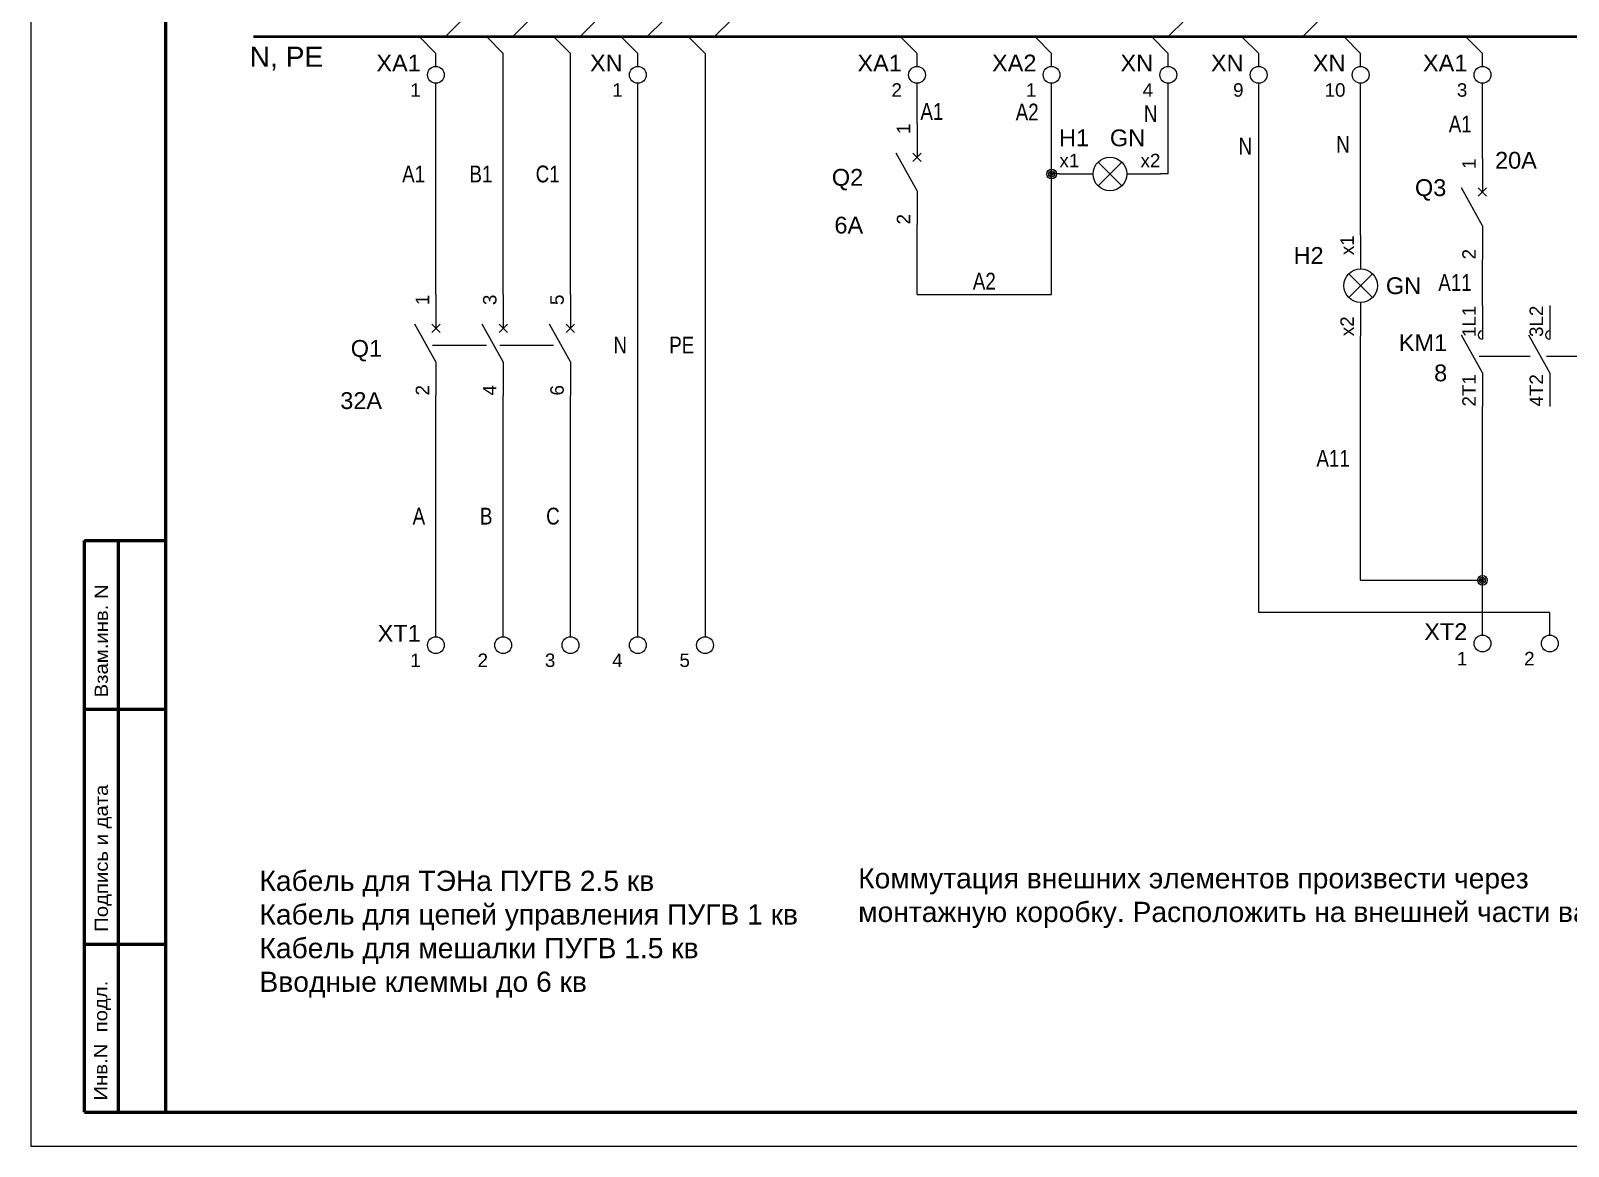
# Model space of a CAD drawing. Header units: inches. Extents: x 1904 to 4208, y 439 to 1413.
# Drawn here: x 1996.9 to 2225.4, y 696.7 to 862.5 of the extents above; entities that cross this region are included whole.
import ezdxf
from ezdxf.enums import TextEntityAlignment as Align

# ---------------------------------------------------------------- set-up
doc = ezdxf.new("R2010")
doc.units = ezdxf.units.IN
doc.header["$MEASUREMENT"] = 0
doc.linetypes.add('Caddy_Solid', pattern=[0])
doc.layers.get('0').update_dxf_attribs({"lineweight": 15})
for name, color, linetype in [('DESC', 255, 'Continuous'), ('TERMS', 7, 'Continuous'), ('WIRECOPY', 7, 'Continuous'), ('WIRES', 7, 'Continuous'), ('XREFCHILD', 7, 'Continuous')]:
    doc.layers.add(name, color=color, linetype=linetype)
for name, color, linetype, lineweight in [('MISC', 7, 'Continuous', 15), ('TAGS', 250, 'Continuous', 15), ('WIREFIXED', 7, 'Continuous', 15)]:
    doc.layers.add(name, color=color, linetype=linetype, lineweight=lineweight)
doc.styles.get("Standard").update_dxf_attribs({"font": 'arial.ttf'})

# ---------------------------------------------------------------- blocks, each defined once
blk = doc.blocks.new('VT0_418')
for p, q in [((-2.5, 0), (2.5, 0)), ((0, -2.5), (-2.5, 0))]:
    blk.add_line(p, q)
at = {"flags": 1}
for tag, p in [('X4TERM01', (-2.5, 0)), ('X1TERM01', (2.5, 0)), ('WDWSEQ', (-2.63, -0.91)), ('X8TERM01', (0, -2.5))]:
    blk.add_attdef(tag, p, '', height=0.4, dxfattribs=at)
blk = doc.blocks.new('VT0002')
blk.add_circle((0, 0), 1.25)
at = {"flags": 1}
for tag, p, height in [('ASSYCODE', (2.75, 10.75), 1), ('CATDESC', (2.75, 9.25), 1), ('MFG', (2.75, 7.25), 1.5), ('CAT', (2.75, 4.75), 1.5), ('X2PIN01', (0, 2.25), 0.25), ('X4PIN01', (-1.25, 1), 0.25), ('X4TERMDESC01', (-1.25, 0.5), 0.4), ('X4TERM01', (-1.25, 0), 0.25), ('STRIPSEQ', (0, 0), 0.025), ('X2TERMDESC01', (0, 1.75), 0.4), ('X2TERM01', (0, 1.25), 0.25), ('X8PIN01', (0, -0.25), 0.25), ('X1PIN01', (1.25, 1), 0.25), ('X1TERMDESC01', (1.25, 0.5), 0.4), ('X1TERM01', (1.25, 0), 0.25), ('LINKTERM', (0, -0.04), 0.025), ('X8TERMDESC01', (0, -0.75), 0.4), ('X8TERM01', (0, -1.25), 0.25)]:
    blk.add_attdef(tag, p, '', height=height, dxfattribs=at)
for tag, p in [('INST', (-2.25, 6.5)), ('LOC', (-2.25, 3.5)), ('DESC1', (-2.25, -6.25)), ('DESC2', (-2.25, -9.25)), ('DESC3', (-2.25, -12.25))]:
    blk.add_attdef(tag, text='', height=2.5).set_placement(p, align=Align.RIGHT)
at = {"flags": 8}
for tag, height, p in [('TAGSTRIP', 2.5, (-2.25, 0.5)), ('TERM01', 2, (-2.25, -3.25))]:
    blk.add_attdef(tag, text='', height=height, dxfattribs=at).set_placement(p, align=Align.RIGHT)
blk = doc.blocks.new('VCB1')
for p, q in [((0, 7.5), (0, 2.5)), ((0, -2.5), (-3.12, 3.12)), ((0.62, 1.88), (-0.62, 3.12)), ((-0.62, 1.88), (0.62, 3.12)), ((0, -2.5), (0, -7.5))]:
    blk.add_line(p, q)
for tag, p in [('INST', (-8, 5.25)), ('LOC', (-8, 1.75)), ('TAG1', (-8, -1.75)), ('RATING1', (-8, -6.35)), ('DESC1', (-8, -14.35)), ('DESC2', (-8, -17.85)), ('DESC3', (-8, -21.35))]:
    blk.add_attdef(tag, text='', height=2.5).set_placement(p, align=Align.RIGHT)
blk.add_attdef('TERM01', text='', height=2, rotation=90).set_placement((-1, 7.5), align=Align.RIGHT)
at = {"flags": 1}
for tag, p, height in [('X2TERM01', (0, 7.5), 0.32), ('MFG', (2.75, 6.5), 1.5), ('CAT', (2.75, 4), 1.5), ('X4LINK', (-2, 0), 0.32), ('X1LINK', (-0.5, 0), 0.32), ('X8TERM02', (0, -7.5), 0.32), ('ASSYCODE', (1, -9), 1), ('CATDESC', (1, -12), 1), ('FAMILY', (1, -10.5), 1), ('CONTACT', (1, -13.5), 1), ('COMMON', (2.25, -14.75), 1)]:
    blk.add_attdef(tag, p, '', height=height, dxfattribs=at)
blk.add_attdef('TERM02', (-1, -7.5), '', height=2, rotation=90)
at = {"lineweight": 15}
blk.add_attdef('XREF', text='', height=2.5, dxfattribs=at).set_placement((-8, -10.35), align=Align.RIGHT)
blk = doc.blocks.new('VCB2')
for p, q in [((0, 7.5), (0, 2.5)), ((0, -2.5), (-3.12, 3.12)), ((0.62, 1.88), (-0.62, 3.12)), ((-0.62, 1.88), (0.62, 3.12)), ((0, -2.5), (0, -7.5))]:
    blk.add_line(p, q)
blk.add_attdef('TERM01', text='', height=2, rotation=90).set_placement((-1, 7.5), align=Align.RIGHT)
at = {"flags": 1}
for tag, p, height in [('X2TERM01', (0, 7.5), 0.32), ('X4LINK', (-2.5, 0), 0.32), ('X1LINK', (-0.5, 0), 0.32), ('X8TERM02', (0, -7.5), 0.32), ('FAMILY', (1, -10.5), 1), ('CONTACT', (1, -13.5), 1)]:
    blk.add_attdef(tag, p, '', height=height, dxfattribs=at)
for tag, p in [('INST', (-8, 2.65)), ('LOC', (-8, -0.35)), ('TAG2', (-8, -3.35)), ('DESC1', (-8, -13.35)), ('DESC2', (-8, -16.35)), ('DESC3', (-8, -19.35))]:
    blk.add_attdef(tag, text='', height=2.5).set_placement(p, align=Align.RIGHT)
blk.add_attdef('TERM02', (-1, -7.5), '', height=2, rotation=90)
blk.add_attdef('RATING1', text='', height=2.5, dxfattribs=at).set_placement((-8, -6.35), align=Align.RIGHT)
at = {"lineweight": 15}
blk.add_attdef('XREF', text='', height=2.5, dxfattribs=at).set_placement((-8, -10.35), align=Align.RIGHT)
blk = doc.blocks.new('WDDOT')
for radius in [0.72, 0.449, 0.223]:
    blk.add_circle((0, 0), radius)
blk = doc.blocks.new('HLT1G')
for p, q in [((-7.5, 0), (-2.5, 0)), ((1.77, -1.77), (-1.77, 1.77)), ((1.77, 1.77), (-1.77, -1.77)), ((2.5, 0), (7.5, 0))]:
    blk.add_line(p, q)
blk.add_circle((0, 0), 2.5)
for tag, p in [('INST', (-5, 11.12)), ('LOC', (-5, 7.62)), ('TAG1', (-5, 4.12)), ('DESC1', (-5, -10)), ('DESC2', (-5, -13.5)), ('DESC3', (-5, -17))]:
    blk.add_attdef(tag, text='', height=2.5).set_placement(p, align=Align.RIGHT)
for tag, p, height, flags in [('MFG', (4.92, 12.12), 1.5, 9), ('CAT', (4.92, 9.62), 1.5, 9), ('TERM01', (-7.5, 1), 2, 8), ('X2LINK', (0, 2.5), 0.32, 1), ('X4TERM01', (-7.5, 0), 0.32, 1), ('X1TERM02', (7.5, 0), 0.32, 1), ('X8LINK', (0, -2.5), 0.32, 1), ('ASSYCODE', (8.5, -4), 1, 1), ('FAMILY', (8.5, -5.5), 1, 1), ('CATDESC', (8.5, -7), 1, 1)]:
    blk.add_attdef(tag, p, '', height=height, dxfattribs=dict(flags=flags))
at = {"lineweight": 15}
blk.add_attdef('COLOR', (0, 4.12), '', height=2.5, dxfattribs=at)
at = {"flags": 8}
blk.add_attdef('TERM02', text='', height=2, dxfattribs=at).set_placement((7.5, 1), align=Align.RIGHT)
at = {"lineweight": 15}
for tag, p in [('XREF', (-5, -6.25)), ('WDTAGALT', (-5, -20))]:
    blk.add_attdef(tag, text='', height=2.5, dxfattribs=at).set_placement(p, align=Align.RIGHT)
blk = doc.blocks.new('VLT1G')
for p, q in [((0, 7.5), (0, 2.5)), ((-1.77, -1.77), (1.77, 1.77)), ((1.77, -1.77), (-1.77, 1.77)), ((0, -2.5), (0, -7.5))]:
    blk.add_line(p, q)
blk.add_circle((0, 0), 2.5)
for tag, p in [('INST', (-5.5, 10.25)), ('LOC', (-5.5, 6.75)), ('TAG1', (-5.5, 3.25)), ('DESC1', (-5.5, -6.35)), ('DESC2', (-5.5, -9.85)), ('DESC3', (-5.5, -13.35))]:
    blk.add_attdef(tag, text='', height=2.5).set_placement(p, align=Align.RIGHT)
blk.add_attdef('TERM01', text='', height=2, rotation=90).set_placement((-1, 7.5), align=Align.RIGHT)
at = {"flags": 1}
for tag, p, height in [('X2TERM01', (0, 7.5), 0.32), ('X4LINK', (-3, 0), 0.32), ('X1LINK', (3, 0), 0.32), ('ASSYCODE', (1, -4), 1), ('FAMILY', (1, -5.5), 1), ('CATDESC', (1, -7), 1), ('X8TERM02', (0, -7.5), 0.32)]:
    blk.add_attdef(tag, p, '', height=height, dxfattribs=at)
blk.add_attdef('TERM02', (-1, -7.5), '', height=2, rotation=90)
at = {"flags": 9}
for tag, p in [('MFG', (-6, -0.25)), ('CAT', (-6, -2.75))]:
    blk.add_attdef(tag, text='', height=1.5, dxfattribs=at).set_placement(p, align=Align.RIGHT)
at = {"lineweight": 13}
blk.add_attdef('COLOR', text='', height=2.5, dxfattribs=at).set_placement((3.75, 0), align=Align.MIDDLE_LEFT)
at = {"lineweight": 15}
for tag, p in [('XREF', (-5.5, -18)), ('WDTAGALT', (-5.5, -21))]:
    blk.add_attdef(tag, text='', height=2.5, dxfattribs=at).set_placement(p, align=Align.RIGHT)
blk = doc.blocks.new('WD_WNV')
at = {"linetype": 'Continuous', "width": 0.8}
blk.add_attdef('WIRENO', text='', height=2.5, dxfattribs=at).set_placement((-1.6, 0), align=Align.MIDDLE_RIGHT)
at = {"flags": 1}
for tag, p in [('W01USER', (-1, 1.25)), ('W02USER', (-1, 1.125)), ('W03USER', (-1, 1)), ('W04USER', (-1, 0.875)), ('W05USER', (-1, 0.75)), ('W06USER', (-1, 0.625)), ('W07USER', (-1, 0.5)), ('W08USER', (-1, 0.375)), ('W09USER', (-1, 0.25)), ('W10USER', (-1, 0.125))]:
    blk.add_attdef(tag, text='', height=0.08, dxfattribs=at).set_placement(p, align=Align.CENTER)
blk = doc.blocks.new('WD_WNH')
at = {"linetype": 'Continuous', "width": 0.8}
blk.add_attdef('WIRENO', text='', height=2.5, dxfattribs=at).set_placement((0, 0.75), align=Align.CENTER)
at = {"flags": 1}
for tag, p in [('W01USER', (0, 1.25)), ('W02USER', (0, 1.125)), ('W03USER', (0, 1)), ('W04USER', (0, 0.875)), ('W05USER', (0, 0.75)), ('W06USER', (0, 0.625)), ('W07USER', (0, 0.5)), ('W08USER', (0, 0.375)), ('W09USER', (0, 0.25)), ('W10USER', (0, 0.125))]:
    blk.add_attdef(tag, text='', height=0.08, dxfattribs=at).set_placement(p, align=Align.CENTER)
blk = doc.blocks.new('WD_WCV')
at = {"linetype": 'Continuous', "width": 0.8}
blk.add_attdef('WIRECOPY', text='', height=2.5, dxfattribs=at).set_placement((-1.6, 0), align=Align.MIDDLE_RIGHT)
blk = doc.blocks.new('VMS21P')
for p, q in [((0, 7.5), (0, 2.5)), ((0, -2.5), (-3.12, 3.12)), ((0, -2.5), (0, -7.5))]:
    blk.add_line(p, q)
blk.add_arc((0, 3.12), 0.625, 90, 270)
for tag, p in [('INST', (-5.25, 6.75)), ('LOC', (-5.25, 3.75)), ('TAG2', (-5.25, 0.75)), ('XREF', (-5.25, -3.75)), ('DESC1', (-5.25, -6.75)), ('DESC2', (-5.25, -9.75)), ('DESC3', (-5.25, -12.75))]:
    blk.add_attdef(tag, text='', height=2.5).set_placement(p, align=Align.RIGHT)
blk.add_attdef('TERM01', text='', height=2, rotation=90).set_placement((-1, 7.5), align=Align.RIGHT)
at = {"flags": 1}
for tag, p, height in [('X2TERM01', (0, 7.5), 0.32), ('X4LINK', (-2.91, 0), 0.32), ('X1LINK', (-0.5, 0), 0.32), ('CONTACT', (4, -3.5), 1), ('FAMILY', (4, -5), 1), ('X8TERM02', (0, -7.5), 0.32)]:
    blk.add_attdef(tag, p, '', height=height, dxfattribs=at)
blk.add_attdef('TERM02', (-1, -7.5), '', height=2, rotation=90)

msp = doc.modelspace()

# ---------------------------------------------------------------- linework, layer by layer
at = {"linetype": 'Caddy_Solid', "lineweight": 50}
for p, q in [((2016.86, 988.59), (2016.86, 701.65)), ((2004.86, 701.71), (2004.86, 786.71)), ((2004.86, 786.71), (2016.86, 786.71)), ((2009.86, 786.71), (2009.86, 701.71)), ((2004.86, 761.65), (2016.86, 761.65)), ((2004.86, 726.71), (2016.86, 726.71)), ((2411.86, 701.65), (2004.86, 701.65))]:
    msp.add_line(p, q, dxfattribs=at)
at = {"lineweight": 40}
msp.add_line((2029.97, 861.61), (2393.2, 861.61), dxfattribs=at)
at = {"lineweight": 18}
for p, q in [((2057.07, 857.18), (2057.07, 859.12)), ((2067.07, 823.26), (2067.07, 859.12)), ((2077.07, 823.26), (2077.07, 859.12)), ((2087.07, 857.16), (2087.07, 859.12)), ((2097.07, 859.12), (2097.07, 772.4)), ((2128.57, 857.18), (2128.57, 859.12)), ((2148.57, 857.18), (2148.57, 859.12)), ((2165.91, 857.18), (2165.91, 859.12)), ((2179.35, 857.18), (2179.35, 859.1)), ((2194.5, 857.18), (2194.5, 859.11)), ((2212.61, 857.18), (2212.61, 859.11)), ((2057.07, 823.26), (2057.07, 854.68)), ((2087.07, 772.4), (2087.07, 854.66)), ((2128.57, 848.69), (2128.57, 854.68)), ((2148.57, 823.26), (2148.57, 854.68)), ((2165.91, 841.19), (2165.91, 854.68)), ((2179.35, 775.98), (2179.35, 854.68)), ((2194.5, 832.08), (2194.5, 854.68)), ((2212.61, 843.49), (2212.61, 854.57)), ((2149.74, 841.19), (2148.57, 841.19)), ((2165.91, 841.19), (2164.74, 841.19)), ((2128.57, 823.26), (2128.57, 833.69)), ((2212.61, 821.62), (2212.61, 828.49)), ((2128.57, 823.26), (2148.57, 823.26)), ((2194.5, 780.79), (2194.5, 817.08)), ((2057.07, 772.4), (2057.07, 808.26)), ((2067.07, 772.4), (2067.07, 808.26)), ((2077.07, 772.4), (2077.07, 808.26)), ((2212.61, 772.65), (2212.61, 806.62)), ((2194.5, 780.79), (2212.61, 780.79)), ((2222.61, 775.98), (2179.35, 775.98)), ((2222.61, 772.65), (2222.61, 775.98))]:
    msp.add_line(p, q, dxfattribs=at)
msp.add_lwpolyline([(1996.86, 696.65), (2416.86, 696.65), (2416.86, 993.65), (1996.86, 993.65)], close=True)
for points in [[(2056.57, 815.76), (2064.57, 815.76)], [(2066.57, 815.76), (2074.57, 815.76)], [(2212.11, 814.12), (2219.69, 814.12)], [(2222.11, 814.12), (2229.69, 814.12)]]:
    msp.add_lwpolyline(points, dxfattribs=at)

# ---------------------------------------------------------------- block references
at = {"lineweight": 18, "xscale": -1, "rotation": 180}
for p in [(2060.99, 861.62), (2070.99, 861.62), (2080.99, 861.62), (2090.99, 861.62), (2100.99, 861.62), (2168.41, 861.62), (2188.41, 861.62)]:
    msp.add_blockref('VT0_418', p, dxfattribs=at)
at = {"lineweight": 18}
for name, p in [('VT0_418', (2057.07, 861.62)), ('VT0_418', (2067.07, 861.62)), ('VT0_418', (2077.07, 861.62)), ('VT0_418', (2087.07, 861.62)), ('VT0_418', (2097.07, 861.62)), ('VT0_418', (2128.57, 861.62)), ('VT0_418', (2148.57, 861.62)), ('VT0_418', (2165.91, 861.62)), ('VT0_418', (2179.35, 861.6)), ('VT0_418', (2194.5, 861.61)), ('VT0_418', (2212.61, 861.61)), ('WDDOT', (2148.57, 841.19)), ('WDDOT', (2212.61, 780.79))]:
    msp.add_blockref(name, p, dxfattribs=at)
ref = msp.add_blockref('VT0002', (2057.07, 855.93), dxfattribs=at)
ref.add_attrib('TERM01', '1', dxfattribs={"layer": 'TERMS', "height": 2, "flags": 8}).set_placement((2054.82, 852.68), align=Align.RIGHT)
ref.add_attrib('TAGSTRIP', 'XA1', dxfattribs={"layer": 'TAGS', "height": 2.5, "flags": 8}).set_placement((2054.82, 856.43), align=Align.RIGHT)
ref = msp.add_blockref('VT0002', (2087.07, 855.93), dxfattribs=at)
ref.add_attrib('TERM01', '1', dxfattribs={"layer": 'TERMS', "height": 2, "flags": 8}).set_placement((2084.82, 852.68), align=Align.RIGHT)
ref.add_attrib('TAGSTRIP', 'XN', dxfattribs={"layer": 'TAGS', "height": 2.5, "flags": 8}).set_placement((2084.82, 856.43), align=Align.RIGHT)
ref = msp.add_blockref('VT0002', (2128.57, 855.93), dxfattribs=at)
ref.add_attrib('TERM01', '2', dxfattribs={"layer": 'TERMS', "height": 2, "flags": 8}).set_placement((2126.32, 852.68), align=Align.RIGHT)
ref.add_attrib('TAGSTRIP', 'XA1', dxfattribs={"layer": 'TAGS', "height": 2.5, "flags": 8}).set_placement((2126.32, 856.43), align=Align.RIGHT)
ref = msp.add_blockref('VT0002', (2148.57, 855.93), dxfattribs=at)
ref.add_attrib('TERM01', '1', dxfattribs={"layer": 'TERMS', "height": 2, "flags": 8}).set_placement((2146.32, 852.68), align=Align.RIGHT)
ref.add_attrib('TAGSTRIP', 'XA2', dxfattribs={"layer": 'TAGS', "height": 2.5, "flags": 8}).set_placement((2146.32, 856.43), align=Align.RIGHT)
ref = msp.add_blockref('VT0002', (2165.91, 855.93), dxfattribs=at)
ref.add_attrib('TERM01', '4', dxfattribs={"layer": 'TERMS', "height": 2, "flags": 8}).set_placement((2163.66, 852.68), align=Align.RIGHT)
ref.add_attrib('TAGSTRIP', 'XN', dxfattribs={"layer": 'TAGS', "height": 2.5, "flags": 8}).set_placement((2163.66, 856.43), align=Align.RIGHT)
ref = msp.add_blockref('VT0002', (2179.35, 855.93), dxfattribs=at)
ref.add_attrib('TERM01', '9', dxfattribs={"layer": 'TERMS', "height": 2, "flags": 8}).set_placement((2177.1, 852.68), align=Align.RIGHT)
ref.add_attrib('TAGSTRIP', 'XN', dxfattribs={"layer": 'TAGS', "height": 2.5, "flags": 8}).set_placement((2177.1, 856.43), align=Align.RIGHT)
ref = msp.add_blockref('VT0002', (2194.5, 855.93), dxfattribs=at)
ref.add_attrib('TERM01', '10', dxfattribs={"layer": 'TERMS', "height": 2, "flags": 8}).set_placement((2192.25, 852.68), align=Align.RIGHT)
ref.add_attrib('TAGSTRIP', 'XN', dxfattribs={"layer": 'TAGS', "height": 2.5, "flags": 8}).set_placement((2192.25, 856.43), align=Align.RIGHT)
ref = msp.add_blockref('VT0002', (2212.61, 855.93), dxfattribs=at)
ref.add_attrib('TERM01', '3', dxfattribs={"layer": 'TERMS', "height": 2, "flags": 8}).set_placement((2210.36, 852.68), align=Align.RIGHT)
ref.add_attrib('TAGSTRIP', 'XA1', dxfattribs={"layer": 'TAGS', "height": 2.5, "flags": 8}).set_placement((2210.36, 856.43), align=Align.RIGHT)
ref = msp.add_blockref('WD_WNV', (2128.57, 853.9), dxfattribs=at)
ref.add_attrib('WIRENOF', 'A1', dxfattribs={"layer": 'WIREFIXED', "linetype": 'Continuous', "height": 2.5, "width": 0.8}).set_placement((2132.49, 850.49), align=Align.MIDDLE_RIGHT)
ref = msp.add_blockref('WD_WCV', (2148.57, 852.87), dxfattribs=at)
ref.add_attrib('WIRECOPY', 'A2', dxfattribs={"layer": 'WIRECOPY', "linetype": 'Continuous', "height": 2.5, "width": 0.8}).set_placement((2146.65, 850.4), align=Align.MIDDLE_RIGHT)
ref = msp.add_blockref('WD_WNV', (2165.91, 850.15), dxfattribs=at)
ref.add_attrib('WIRENOF', 'N', dxfattribs={"layer": 'WIREFIXED', "linetype": 'Continuous', "height": 2.5, "width": 0.8}).set_placement((2164.31, 850.15), align=Align.MIDDLE_RIGHT)
ref = msp.add_blockref('VCB1', (2128.57, 841.19), dxfattribs=at)
ref.add_attrib('TERM02', '2', (2127.57, 833.69), dxfattribs={"layer": 'TERMS', "height": 2, "rotation": 90})
ref.add_attrib('TERM01', '1', dxfattribs={"layer": 'TERMS', "height": 2, "rotation": 90}).set_placement((2127.57, 848.69), align=Align.RIGHT)
ref.add_attrib('DESC2', '6А', dxfattribs={"layer": 'DESC', "height": 2.5}).set_placement((2120.57, 834.84), align=Align.TOP_RIGHT)
ref.add_attrib('TAG1', 'Q2', dxfattribs={"layer": 'TAGS', "height": 2.5}).set_placement((2120.57, 839.44), align=Align.RIGHT)
ref = msp.add_blockref('HLT1G', (2157.24, 841.19), dxfattribs=at)
ref.add_attrib('TERM02', 'x2', dxfattribs={"layer": 'TERMS', "height": 2, "flags": 8}).set_placement((2164.74, 842.19), align=Align.RIGHT)
ref.add_attrib('TERM01', 'x1', (2149.74, 842.19), dxfattribs={"layer": 'TERMS', "height": 2, "flags": 8})
ref.add_attrib('COLOR', 'GN', (2157.24, 845.31), dxfattribs={"layer": 'MISC', "lineweight": 15, "height": 2.5})
ref.add_attrib('TAG1', 'H1', dxfattribs={"layer": 'TAGS', "height": 2.5}).set_placement((2154.14, 845.32), align=Align.RIGHT)
ref = msp.add_blockref('WD_WNV', (2212.61, 851.3), dxfattribs=at)
ref.add_attrib('WIRENOF', 'A1', dxfattribs={"layer": 'WIREFIXED', "linetype": 'Continuous', "height": 2.5, "width": 0.8}).set_placement((2211.01, 848.61), align=Align.MIDDLE_RIGHT)
ref = msp.add_blockref('WD_WNV', (2179.98, 845.32), dxfattribs=at)
ref.add_attrib('WIRENOF', 'N', dxfattribs={"layer": 'WIREFIXED', "linetype": 'Continuous', "height": 2.5, "width": 0.8}).set_placement((2178.38, 845.32), align=Align.MIDDLE_RIGHT)
ref = msp.add_blockref('WD_WNV', (2194.5, 845.59), dxfattribs=at)
ref.add_attrib('WIRENOF', 'N', dxfattribs={"layer": 'WIREFIXED', "linetype": 'Continuous', "height": 2.5, "width": 0.8}).set_placement((2192.9, 845.59), align=Align.MIDDLE_RIGHT)
ref = msp.add_blockref('VCB1', (2212.61, 835.99), dxfattribs=at)
ref.add_attrib('TERM02', '2', (2211.61, 828.49), dxfattribs={"layer": 'TERMS', "height": 2, "rotation": 90})
ref.add_attrib('TERM01', '1', dxfattribs={"layer": 'TERMS', "height": 2, "rotation": 90}).set_placement((2211.61, 843.49), align=Align.RIGHT)
ref.add_attrib('DESC1', '20А', dxfattribs={"layer": 'DESC', "height": 2.5}).set_placement((2220.69, 844.48), align=Align.TOP_RIGHT)
ref.add_attrib('TAG1', 'Q3', dxfattribs={"layer": 'TAGS', "height": 2.5}).set_placement((2207.23, 837.91), align=Align.RIGHT)
ref = msp.add_blockref('WD_WNV', (2057.07, 841.19), dxfattribs=at)
ref.add_attrib('WIRENOF', 'A1', dxfattribs={"layer": 'WIREFIXED', "linetype": 'Continuous', "height": 2.5, "width": 0.8}).set_placement((2055.47, 841.19), align=Align.MIDDLE_RIGHT)
ref = msp.add_blockref('WD_WNV', (2067.07, 841.19), dxfattribs=at)
ref.add_attrib('WIRENOF', 'B1', dxfattribs={"layer": 'WIREFIXED', "linetype": 'Continuous', "height": 2.5, "width": 0.8}).set_placement((2065.47, 841.19), align=Align.MIDDLE_RIGHT)
ref = msp.add_blockref('WD_WNV', (2077.07, 841.19), dxfattribs=at)
ref.add_attrib('WIRENOF', 'C1', dxfattribs={"layer": 'WIREFIXED', "linetype": 'Continuous', "height": 2.5, "width": 0.8}).set_placement((2075.47, 841.19), align=Align.MIDDLE_RIGHT)
ref = msp.add_blockref('VLT1G', (2194.5, 824.58), dxfattribs=at)
ref.add_attrib('TERM02', 'x2', (2193.5, 817.08), dxfattribs={"layer": 'TERMS', "height": 2, "rotation": 90})
ref.add_attrib('TERM01', 'x1', dxfattribs={"layer": 'TERMS', "height": 2, "rotation": 90}).set_placement((2193.5, 832.08), align=Align.RIGHT)
ref.add_attrib('COLOR', 'GN', dxfattribs={"layer": 'MISC', "lineweight": 13, "height": 2.5}).set_placement((2198.25, 824.58), align=Align.MIDDLE_LEFT)
ref.add_attrib('TAG1', 'H2', dxfattribs={"layer": 'TAGS', "height": 2.5}).set_placement((2189, 827.83), align=Align.RIGHT)
ref = msp.add_blockref('WD_WNH', (2138.57, 823.26), dxfattribs=at)
ref.add_attrib('WIRENOF', 'A2', dxfattribs={"layer": 'WIREFIXED', "linetype": 'Continuous', "height": 2.5, "width": 0.8}).set_placement((2138.57, 824.01), align=Align.CENTER)
ref = msp.add_blockref('WD_WNV', (2212.61, 825.05), dxfattribs=at)
ref.add_attrib('WIRENOF', 'A11', dxfattribs={"layer": 'WIREFIXED', "linetype": 'Continuous', "height": 2.5, "width": 0.8}).set_placement((2211.01, 825.05), align=Align.MIDDLE_RIGHT)
ref = msp.add_blockref('VCB1', (2057.07, 815.76), dxfattribs=at)
ref.add_attrib('TERM02', '2', (2056.07, 808.26), dxfattribs={"layer": 'TERMS', "height": 2, "rotation": 90})
ref.add_attrib('TERM01', '1', dxfattribs={"layer": 'TERMS', "height": 2, "rotation": 90}).set_placement((2056.07, 823.26), align=Align.RIGHT)
ref.add_attrib('DESC1', '32A', dxfattribs={"layer": 'DESC', "height": 2.5}).set_placement((2049.07, 806.25), align=Align.RIGHT)
ref.add_attrib('TAG1', 'Q1', dxfattribs={"layer": 'TAGS', "height": 2.5}).set_placement((2049.07, 814.01), align=Align.RIGHT)
ref = msp.add_blockref('VCB2', (2067.07, 815.76), dxfattribs=at)
ref.add_attrib('TERM02', '4', (2066.07, 808.26), dxfattribs={"layer": 'TERMS', "height": 2, "rotation": 90})
ref.add_attrib('TERM01', '3', dxfattribs={"layer": 'TERMS', "height": 2, "rotation": 90}).set_placement((2066.07, 823.26), align=Align.RIGHT)
ref = msp.add_blockref('VCB2', (2077.07, 815.76), dxfattribs=at)
ref.add_attrib('TERM02', '6', (2076.07, 808.26), dxfattribs={"layer": 'TERMS', "height": 2, "rotation": 90})
ref.add_attrib('TERM01', '5', dxfattribs={"layer": 'TERMS', "height": 2, "rotation": 90}).set_placement((2076.07, 823.26), align=Align.RIGHT)
ref = msp.add_blockref('VMS21P', (2212.61, 814.12), dxfattribs=at)
ref.add_attrib('TERM02', '2T1', (2211.61, 806.62), dxfattribs={"layer": 'TERMS', "height": 2, "rotation": 90})
ref.add_attrib('TERM01', '1L1', dxfattribs={"layer": 'TERMS', "height": 2, "rotation": 90}).set_placement((2211.61, 821.62), align=Align.RIGHT)
ref.add_attrib('XREF', '8', dxfattribs={"layer": 'XREFCHILD', "height": 2.5}).set_placement((2207.36, 810.37), align=Align.RIGHT)
ref.add_attrib('TAG2', 'KM1', dxfattribs={"layer": 'TAGS', "height": 2.5}).set_placement((2207.36, 814.87), align=Align.RIGHT)
ref = msp.add_blockref('VMS21P', (2222.61, 814.12), dxfattribs=at)
ref.add_attrib('TERM02', '4T2', (2221.61, 806.62), dxfattribs={"layer": 'TERMS', "height": 2, "rotation": 90})
ref.add_attrib('TERM01', '3L2', dxfattribs={"layer": 'TERMS', "height": 2, "rotation": 90}).set_placement((2221.61, 821.62), align=Align.RIGHT)
ref = msp.add_blockref('WD_WNV', (2087.07, 815.76), dxfattribs=at)
ref.add_attrib('WIRENOF', 'N', dxfattribs={"layer": 'WIREFIXED', "linetype": 'Continuous', "height": 2.5, "width": 0.8}).set_placement((2085.47, 815.76), align=Align.MIDDLE_RIGHT)
ref = msp.add_blockref('WD_WNV', (2097.07, 815.76), dxfattribs=at)
ref.add_attrib('WIRENOF', 'PE', dxfattribs={"layer": 'WIREFIXED', "linetype": 'Continuous', "height": 2.5, "width": 0.8}).set_placement((2095.47, 815.76), align=Align.MIDDLE_RIGHT)
ref = msp.add_blockref('WD_WNV', (2194.5, 798.93), dxfattribs=at)
ref.add_attrib('WIRENOF', 'A11', dxfattribs={"layer": 'WIREFIXED', "linetype": 'Continuous', "height": 2.5, "width": 0.8}).set_placement((2192.9, 798.93), align=Align.MIDDLE_RIGHT)
ref = msp.add_blockref('WD_WNV', (2057.07, 790.33), dxfattribs=at)
ref.add_attrib('WIRENOF', 'A', dxfattribs={"layer": 'WIREFIXED', "linetype": 'Continuous', "height": 2.5, "width": 0.8}).set_placement((2055.47, 790.33), align=Align.MIDDLE_RIGHT)
ref = msp.add_blockref('WD_WNV', (2067.07, 790.33), dxfattribs=at)
ref.add_attrib('WIRENOF', 'B', dxfattribs={"layer": 'WIREFIXED', "linetype": 'Continuous', "height": 2.5, "width": 0.8}).set_placement((2065.47, 790.33), align=Align.MIDDLE_RIGHT)
ref = msp.add_blockref('WD_WNV', (2077.07, 790.33), dxfattribs=at)
ref.add_attrib('WIRENOF', 'C', dxfattribs={"layer": 'WIREFIXED', "linetype": 'Continuous', "height": 2.5, "width": 0.8}).set_placement((2075.47, 790.33), align=Align.MIDDLE_RIGHT)
ref = msp.add_blockref('VT0002', (2057.07, 771.15), dxfattribs=at)
ref.add_attrib('TERM01', '1', dxfattribs={"layer": 'TERMS', "height": 2, "flags": 8}).set_placement((2054.82, 767.9), align=Align.RIGHT)
ref.add_attrib('TAGSTRIP', 'XT1', dxfattribs={"layer": 'TAGS', "height": 2.5, "flags": 8}).set_placement((2054.82, 771.65), align=Align.RIGHT)
ref = msp.add_blockref('VT0002', (2067.07, 771.15), dxfattribs=at)
ref.add_attrib('TERM01', '2', dxfattribs={"layer": 'TERMS', "height": 2, "flags": 8}).set_placement((2064.82, 767.9), align=Align.RIGHT)
ref = msp.add_blockref('VT0002', (2077.07, 771.15), dxfattribs=at)
ref.add_attrib('TERM01', '3', dxfattribs={"layer": 'TERMS', "height": 2, "flags": 8}).set_placement((2074.82, 767.9), align=Align.RIGHT)
ref = msp.add_blockref('VT0002', (2087.07, 771.15), dxfattribs=at)
ref.add_attrib('TERM01', '4', dxfattribs={"layer": 'TERMS', "height": 2, "flags": 8}).set_placement((2084.82, 767.9), align=Align.RIGHT)
ref = msp.add_blockref('VT0002', (2097.07, 771.15), dxfattribs=at)
ref.add_attrib('TERM01', '5', dxfattribs={"layer": 'TERMS', "height": 2, "flags": 8}).set_placement((2094.82, 767.9), align=Align.RIGHT)
ref = msp.add_blockref('VT0002', (2212.61, 771.4), dxfattribs=at)
ref.add_attrib('TERM01', '1', dxfattribs={"layer": 'TERMS', "height": 2, "flags": 8}).set_placement((2210.36, 768.15), align=Align.RIGHT)
ref.add_attrib('TAGSTRIP', 'XT2', dxfattribs={"layer": 'TAGS', "height": 2.5, "flags": 8}).set_placement((2210.36, 771.9), align=Align.RIGHT)
ref = msp.add_blockref('VT0002', (2222.61, 771.4), dxfattribs=at)
ref.add_attrib('TERM01', '2', dxfattribs={"layer": 'TERMS', "height": 2, "flags": 8}).set_placement((2220.36, 768.15), align=Align.RIGHT)

# ---------------------------------------------------------------- texts
at = {"layer": 'WIRES', "color": 7, "lineweight": 15, "width": 1.1}
for s, p in [('Взам.инв. N', (2008.32, 763.38)), ('Подпись и дата', (2008.32, 728.53)), ('Инв.N  подл.', (2008.23, 703.45))]:
    msp.add_text(s, height=1.965, rotation=90, dxfattribs=at).set_placement(p)
at = {"layer": 'WIRES', "color": 7, "lineweight": 15, "char_height": 3, "attachment_point": 1}
for s, width, insert in [('N, PE', 12.9206, (2029.39, 860.12)), ('Кабель для ТЭНа ПУГВ 2.5 кв\\PКабель для цепей управления ПУГВ 1 кв\\PКабель для мешалки ПУГВ 1.5 кв\\PВводные клеммы до 6 кв', 112.0875, (2030.85, 737.61)), ('Коммутация внешних элементов произвести через\\Pмонтажную коробку. Расположить на внешней части ванны.', 112.0875, (2119.83, 737.99))]:
    msp.add_mtext_dynamic_manual_height_columns(s, width=width, gutter_width=1, heights=[0], dxfattribs=dict(at, insert=insert))

doc.saveas('drawing.dxf')
